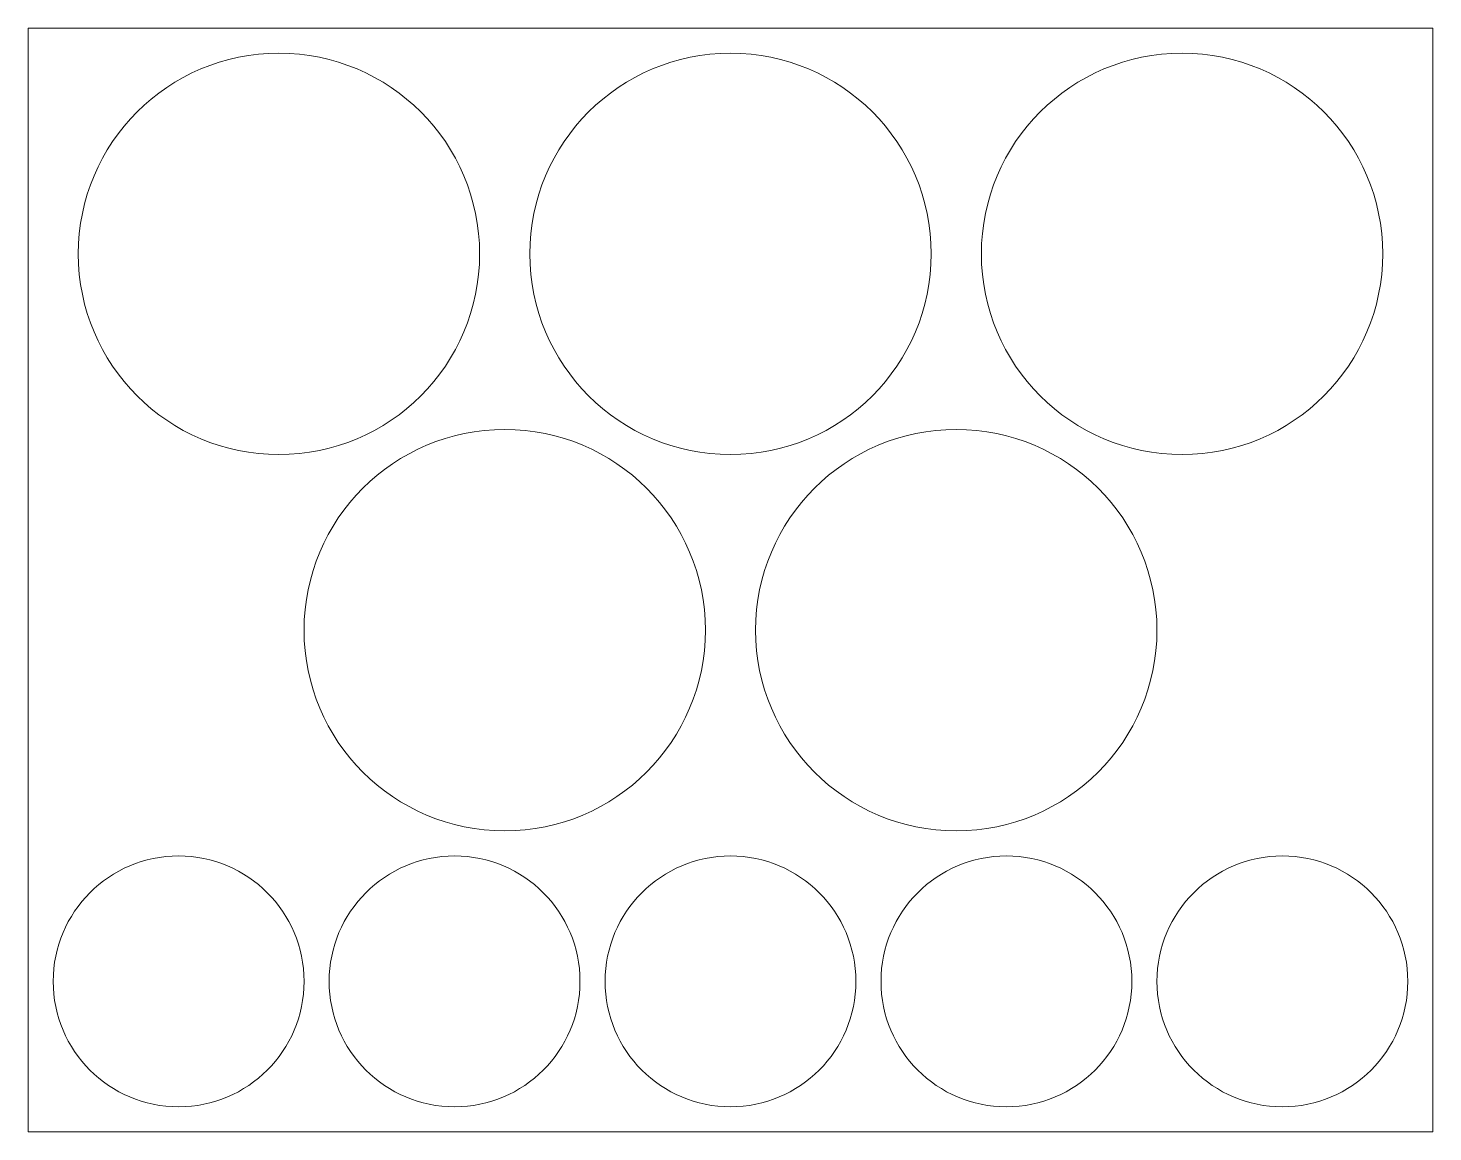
# Model space of a CAD drawing. Header units: millimetres. Extents: x 0 to 280, y 0 to 220.
import ezdxf

# ---------------------------------------------------------------- set-up
doc = ezdxf.new("R2010")
doc.units = ezdxf.units.MM
doc.layers.add('1. Printing Layers ... 1.1 Cut', color=1, linetype='Continuous', lineweight=5, true_color=0xff0000)
doc.layers.add('2. Non-Printing Layers ... 2.1 NP Layout', color=3, linetype='Continuous', lineweight=13, true_color=0x00ff00, plot=False)

msp = doc.modelspace()

# ---------------------------------------------------------------- linework, layer by layer
at = {"layer": '1. Printing Layers ... 1.1 Cut'}
for centre, radius in [((50, 175), 40), ((140, 175), 40), ((230, 175), 40), ((95, 100), 40), ((185, 100), 40), ((30, 30), 25), ((85, 30), 25), ((140, 30), 25), ((195, 30), 25), ((250, 30), 25)]:
    msp.add_circle(centre, radius, dxfattribs=at)
at = {"layer": '2. Non-Printing Layers ... 2.1 NP Layout'}
for p, q in [((280, 220), (0, 220)), ((0, 220), (0, 0)), ((280, 220), (280, 0)), ((0, 0), (280, 0))]:
    msp.add_line(p, q, dxfattribs=at)

doc.saveas('drawing.dxf')
